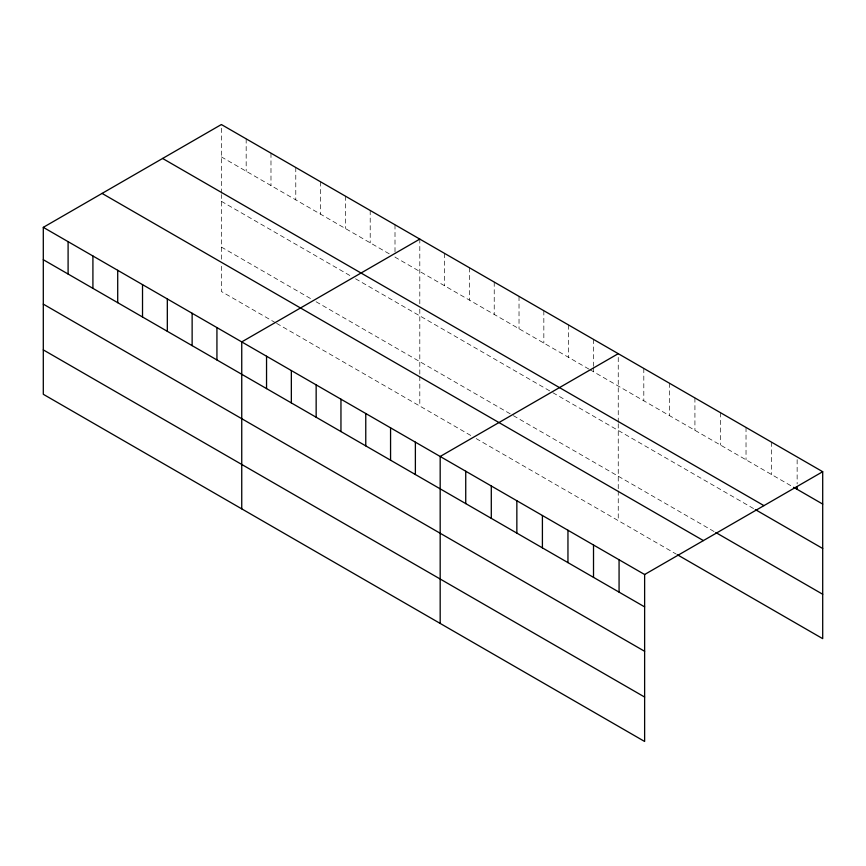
<?xml version="1.0" encoding="UTF-8"?>
<svg xmlns="http://www.w3.org/2000/svg" width="866" height="866" viewBox="0 0 866 866"><rect width="100%" height="100%" fill="white"/><g stroke="black" fill="none" stroke-linecap="round" stroke-linejoin="round"><path stroke-width="0.65" stroke-dasharray="4.33 3.25" d="M221.371 259.183L221.371 194.59M221.371 193.237L221.371 124.531M419.804 309.151L419.804 375.097M419.804 303.771L419.804 239.103M618.248 423.723L618.248 489.669M618.248 422.381L618.248 353.674M221.371 156.908L389.364 253.9M588.934 369.111L395.004 257.148L395.004 253.099M590.06 369.76L792.498 486.638M221.371 201.313L351.033 276.178M355.547 278.776L551.729 392.049M552.854 392.699L754.167 508.916M221.371 247.07L311.565 299.149M316.079 301.747L512.261 415.02M513.386 415.669L714.667 531.876M275.485 322.726L221.371 291.485L221.371 264.563M276.622 323.375L471.678 435.999M476.181 438.597L676.335 554.153M797.142 459.651L797.142 483.932M771.584 442.201L771.584 474.568M746.027 427.447L746.027 459.814M720.469 412.692L720.469 445.059M694.922 397.938L694.922 430.305M669.364 383.183L669.364 415.55M643.806 368.429L643.806 400.796M618.248 491.011L618.248 520.618M593.448 339.353L593.448 366.318M593.448 367.671L593.448 371.72M568.637 325.031L568.637 357.398M543.837 310.71L543.837 343.077M519.026 296.389L519.026 328.755M494.226 282.067L494.226 314.434M469.415 267.746L469.415 300.112M444.615 253.424L444.615 285.791M419.804 376.439L419.804 406.046M395.004 224.781L395.004 251.757M370.204 210.46L370.204 242.826M345.393 196.138L345.393 228.505M320.593 181.817L320.593 214.183M295.782 167.495L295.782 199.862M270.982 153.174L270.982 185.551M246.171 138.852L246.171 171.23"/><path stroke-width="1.3" d="M644.629 651.297L644.629 574.515L43.3 227.347L43.3 394.29L644.629 741.469L644.629 651.297L43.3 304.128M677.493 554.825L822.7 638.653L822.7 471.71L221.371 124.531L43.3 227.347M419.804 239.103L241.744 341.908L241.744 508.862M618.248 353.674L440.177 456.479L440.177 623.423M644.629 574.515L822.7 471.71M793.657 487.309L822.7 504.077M162.602 158.456L763.942 505.636M755.325 509.587L822.7 548.492M715.825 532.547L822.7 594.249M102.058 193.41L703.398 540.59M43.3 259.713L644.629 606.882M43.3 349.886L644.629 697.054M797.142 486.627L797.142 489.322M619.071 559.761L619.071 592.128M593.513 545.006L593.513 577.373M567.955 530.252L567.955 562.619M542.408 515.497L542.408 547.864M516.85 500.743L516.85 533.11M491.293 485.988L491.293 518.355M465.735 471.234L465.735 503.601M415.377 442.158L415.377 474.525M390.566 427.836L390.566 460.203M365.766 413.515L365.766 445.882M340.955 399.194L340.955 431.56M316.155 384.872L316.155 417.239M291.344 370.551L291.344 402.917M266.544 356.229L266.544 388.596M216.933 327.586L216.933 359.964M192.133 313.265L192.133 345.642M167.322 298.943L167.322 331.321M142.522 284.622L142.522 316.999M117.711 270.3L117.711 302.678M92.911 255.979L92.911 288.356M68.1 241.668L68.1 274.035"/></g></svg>
